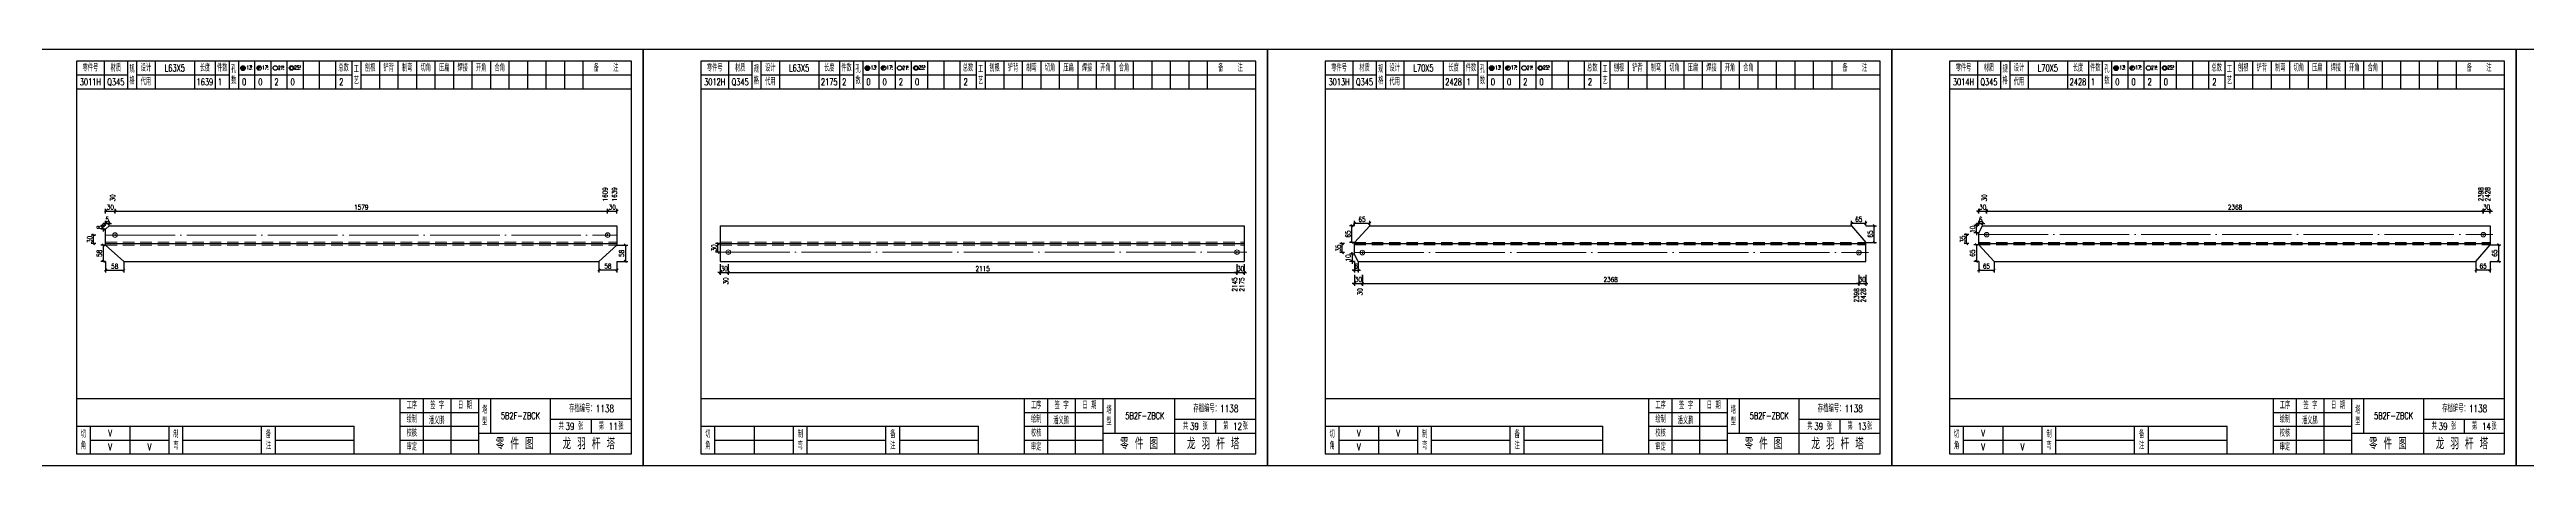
# Model space of a CAD drawing. Header units: millimetres. Extents: x 0 to 30240, y -10896 to -1348.
# Drawn here: x 2713 to 3784, y -8258 to -8078 of the extents above; entities that cross this region are included whole.
import ezdxf
from ezdxf.enums import TextEntityAlignment as Align

# ---------------------------------------------------------------- set-up
doc = ezdxf.new("R2010")
doc.units = ezdxf.units.MM
doc.header["$LTSCALE"] = 20
doc.header["$PDMODE"] = 1
doc.linetypes.add('DASHDOT2X', pattern=[1.75, 1.5, -0.125, 0, -0.125])
doc.linetypes.add('HIDDEN', pattern=[0.375, 0.25, -0.125])
for name, color, linetype, lineweight in [('1', 7, 'Continuous', 25), ('11', 3, 'Continuous', 13), ('2', 1, 'HIDDEN', 13), ('5', 1, 'Continuous', 13), ('7', 2, 'DASHDOT2X', 13)]:
    doc.layers.add(name, color=color, linetype=linetype, lineweight=lineweight)
doc.styles.get("Standard").update_dxf_attribs({"font": 'simplex', "width": 0.7, "bigfont": 'gbhzfs.shx'})
doc.styles.add('SYMBOL_TXT', font='txt.shx', dxfattribs={"width": 0.6})
doc.styles.add('TITLE_TXT', font='simplex.shx', dxfattribs={"width": 0.75, "height": 2.5, "bigfont": 'gbhzfs.shx'})
doc.dimstyles.get("Standard").update_dxf_attribs({"dimtxt": 2.1, "dimasz": 1, "dimexe": 1.05, "dimexo": 0, "dimgap": 0.63, "dimtad": 1, "dimzin": 0, "dimdsep": 46, "dimtxsty": 'standard', "dimblk": 'OBLIQUE', "dimblk1": 'OBLIQUE', "dimblk2": 'OBLIQUE', "dimcen": 0.09, "dimadec": 0, "dimazin": 0, "dimtfac": 1, "dimtdec": 1, "dimtix": 1, "dimtmove": 0, "dimatfit": 3, "dimfxl": 0, "dimtolj": 1, "dimtzin": 0, "dimarcsym": 0})
pattern_1 = [(0, (-3, 0), (0, 0.0125), [])]

# ---------------------------------------------------------------- blocks, each defined once
blk = doc.blocks.new('M12_HOLE')
h = blk.add_hatch()
h.set_pattern_fill('LINE', scale=0.1, style=0)
h.set_pattern_definition(pattern_1)
h.paths.add_polyline_path([(-5, 0, 1), (-1, 0, 1)])
at = {"color": 7}
blk.add_circle((-3, 0), 2, dxfattribs=at)
at = {"color": 7, "attachment_point": 1, "style": 'SYMBOL_TXT'}
for s, insert, char_height, width in [('13\\f??|b0|i0|c0|p54;.', (-0.1, 2.1), 3.5, 5.707), ('5', (3.7, 2.3), 1.8, 2.931)]:
    blk.add_mtext(s, dxfattribs=dict(at, insert=insert, char_height=char_height, width=width))
blk = doc.blocks.new('M16_HOLE')
h = blk.add_hatch()
h.set_pattern_fill('LINE', scale=0.1, style=0)
h.set_pattern_definition(pattern_1)
h.paths.add_polyline_path([(-1.6, 1.4, 0.668179), (-5, 0, 0.198912), (-4.4, -1.4)])
at = {"color": 7}
blk.add_circle((-3, 0), 2, dxfattribs=at)
at = {"color": 7, "attachment_point": 1, "style": 'SYMBOL_TXT'}
for s, insert, char_height, width in [('17.', (-0.4, 2.1), 3.5, 6.316), ('5', (3.6, 2.3), 1.8, 1.822)]:
    blk.add_mtext(s, dxfattribs=dict(at, insert=insert, char_height=char_height, width=width))
blk = doc.blocks.new('M20_HOLE')
at = {"color": 7}
blk.add_circle((-3, 0), 2, dxfattribs=at)
at = {"color": 7, "attachment_point": 1, "style": 'SYMBOL_TXT'}
for s, insert, char_height, width in [('21.', (-0.7, 2), 3.5, 6.074), ('5', (3.3, 2), 1.8, 1.458)]:
    blk.add_mtext(s, dxfattribs=dict(at, insert=insert, char_height=char_height, width=width))
blk = doc.blocks.new('M24_HOLE')
at = {"color": 7}
for radius in [2, 1.5]:
    blk.add_circle((-3, 0), radius, dxfattribs=at)
at = {"color": 7, "attachment_point": 1, "style": 'SYMBOL_TXT'}
for s, insert, char_height, width in [('25.', (-0.7, 2.1), 3.5, 2.429), ('5', (3.9, 2.3), 1.8, 1.944)]:
    blk.add_mtext(s, dxfattribs=dict(at, insert=insert, char_height=char_height, width=width))
blk = doc.blocks.new('JgCard')
for p, q in [((270, 180), (0, 180)), ((0, 180), (0, 0)), ((265, 175), (25, 175)), ((25, 175), (25, 5)), ((37, 175), (37, 163)), ((47, 175), (47, 163)), ((51, 175), (51, 163)), ((59, 175), (59, 163)), ((76, 175), (76, 163)), ((85, 175), (85, 163)), ((91, 175), (91, 163)), ((95, 175), (95, 163)), ((102, 175), (102, 163)), ((109, 175), (109, 163)), ((116, 175), (116, 163)), ((123, 175), (123, 163)), ((130, 175), (130, 163)), ((137, 175), (137, 163)), ((144, 175), (144, 163)), ((148, 175), (148, 163)), ((156, 175), (156, 163)), ((164, 175), (164, 163)), ((172, 175), (172, 163)), ((180, 175), (180, 163)), ((188, 175), (188, 163)), ((196, 175), (196, 163)), ((204, 175), (204, 163)), ((212, 175), (212, 163)), ((220, 175), (220, 163)), ((228, 175), (228, 163)), ((236, 175), (236, 163)), ((244, 175), (244, 163)), ((265, 5), (265, 175)), ((270, 0), (270, 180)), ((25, 169), (47, 169)), ((25, 163), (265, 163)), ((51, 169), (91, 169)), ((95, 169), (144, 169)), ((148, 169), (265, 169)), ((25, 29), (265, 29)), ((165, 5), (165, 29)), ((165, 23), (199, 23)), ((175, 5), (175, 29)), ((187, 5), (187, 29)), ((199, 5), (199, 29)), ((204, 29), (204, 14)), ((230, 5), (230, 29)), ((25, 17), (145, 17)), ((31, 5), (31, 17)), ((31, 11), (65, 11)), ((48, 17), (48, 5)), ((65, 5), (65, 17)), ((71, 5), (71, 17)), ((71, 11), (105, 11)), ((105, 5), (105, 17)), ((111, 5), (111, 17)), ((111, 11), (145, 11)), ((145, 5), (145, 17)), ((165, 17), (199, 17)), ((165, 11), (199, 11)), ((199, 14), (265, 14)), ((230, 20), (265, 20)), ((247.5, 20), (247.5, 14)), ((0, 0), (270, 0)), ((25, 5), (265, 5))]:
    blk.add_line(p, q)
blk.add_lwpolyline([(96, 172, -1), (98, 172, -1)], format="xyb", close=True)
blk.add_point((145, 96))
at = {"xscale": 0.5, "yscale": 0.5, "zscale": 0.5}
for name, p in [('M12_HOLE', (98.5, 172)), ('M16_HOLE', (105.5, 172)), ('M20_HOLE', (112.5, 172)), ('M24_HOLE', (119.5, 172))]:
    blk.add_blockref(name, p, dxfattribs=at)
at = {"style": 'TITLE_TXT', "width": 0.75}
for s, height, p in [('存档编号：1138', 3.08, (238, 23.1)), ('潘义鹏', 3, (177.4, 17.9)), ('龙 羽 杆 塔', 5, (235.2, 7))]:
    blk.add_text(s, height=height, dxfattribs=at).set_placement(p)
at = {"attachment_point": 5, "style": 'TITLE_TXT'}
for s, insert, char_height, width in [('零件号', (31, 172), 3, 15), ('材质', (42, 172), 3, 8), ('设计', (55, 172), 3, 8), ('长度', (80.5, 172), 3, 8), ('件数', (88, 172), 3, 6), ('总数', (140.5, 172), 3, 7), ('工\\P艺', (146, 169), 3, 4), ('刨根', (152, 172), 3, 8), ('铲背', (160, 172), 3, 8), ('制弯', (168, 172), 3, 8), ('切角', (176, 172), 3, 8), ('压扁', (184, 172), 3, 8), ('焊接', (192, 172), 3, 8), ('开角', (200, 172), 3, 8), ('合角', (208, 172), 3, 8), ('备    注', (254, 172), 3, 22), ('规格', (49, 169), 3, 4), ('代用', (55, 166), 3, 8), ('孔数', (93, 169), 3, 4), ('绘制', (170, 20), 3, 10), ('工序', (170, 26), 3, 10), ('签 字', (181, 26), 3, 12), ('日 期', (193, 26), 3, 12), ('塔\\P型', (201.5, 21.5), 3, 5), ('切\\P角', (28, 11), 3, 6), ('制\\P弯', (68, 11), 3, 6), ('备\\P注', (108, 11), 3, 6), ('校核', (170, 14), 3, 10), ('零 件 图', (214.5, 9.5), 5, 31), ('共    张', (238.8, 17), 3, 17.5), ('第    张', (256.2, 17), 3, 17.5), ('审定', (170, 8), 3, 10)]:
    blk.add_mtext(s, dxfattribs=dict(at, insert=insert, char_height=char_height, width=width))
blk = doc.blocks.new('M20')
for p, q in [((-0.5, 0), (0.5, 0)), ((0, -0.5), (0, 0.5))]:
    blk.add_line(p, q)
blk.add_circle((0, 0), 1)
blk = doc.blocks.new('_Oblique')
at = {"color": 0, "linetype": 'ByBlock', "lineweight": -2}
blk.add_line((-0.5, -0.5), (0.5, 0.5), dxfattribs=at)
blk = doc.blocks.new('*D5935')
at = {"layer": '11', "color": 0, "lineweight": -2}
for p, q in [((2737.6, -8162.4), (2735.5, -8162.4)), ((2737.6, -8169.5), (2735.5, -8169.5)), ((2736.6, -8162.4), (2736.6, -8169.5))]:
    blk.add_line(p, q, dxfattribs=at)
at = {"layer": 'Defpoints', "color": 0}
for p in [(2736.6, -8169.5), (2737.6, -8162.4), (2737.6, -8169.5)]:
    blk.add_point(p, dxfattribs=at)
at = {"layer": '11', "color": 0, "lineweight": -2}
for p, rotation in [((2736.6, -8162.4), 90), ((2736.6, -8169.5), 270)]:
    blk.add_blockref('_Oblique', p, dxfattribs=dict(at, rotation=rotation))
at = {"layer": '11', "color": 0, "insert": (2734.9, -8166), "char_height": 2.1, "attachment_point": 5, "rotation": 90}
blk.add_mtext('\\A1;58', dxfattribs=at)
blk = doc.blocks.new('*D5937')
at = {"layer": '11', "color": 0, "lineweight": -2}
for p, q in [((2737.6, -8154), (2735.5, -8154)), ((2737.6, -8155.5), (2735.5, -8155.5)), ((2736.6, -8154), (2736.6, -8153)), ((2736.6, -8155.5), (2736.6, -8154)), ((2736.6, -8155.5), (2736.6, -8156.5))]:
    blk.add_line(p, q, dxfattribs=at)
at = {"layer": 'Defpoints', "color": 0}
for p in [(2736.6, -8154), (2737.6, -8154), (2737.6, -8155.5)]:
    blk.add_point(p, dxfattribs=at)
at = {"layer": '11', "color": 0, "lineweight": -2}
for p, rotation in [((2736.6, -8154), 270), ((2736.6, -8155.5), 90)]:
    blk.add_blockref('_Oblique', p, dxfattribs=dict(at, rotation=rotation))
at = {"layer": '11', "color": 0, "insert": (2734.9, -8154.7), "char_height": 2.1, "attachment_point": 5, "rotation": 90}
blk.add_mtext('\\A1;8', dxfattribs=at)
blk = doc.blocks.new('*D5938')
at = {"layer": '11', "color": 0, "lineweight": -2}
for p, q in [((2737.6, -8153), (2736.6, -8153)), ((2737.6, -8154), (2737.6, -8151.9)), ((2737.6, -8153), (2739.1, -8153)), ((2739.1, -8154), (2739.1, -8151.9)), ((2739.1, -8153), (2740.1, -8153))]:
    blk.add_line(p, q, dxfattribs=at)
at = {"layer": 'Defpoints', "color": 0}
for p in [(2737.6, -8154), (2739.1, -8153), (2739.1, -8154)]:
    blk.add_point(p, dxfattribs=at)
at = {"layer": '11', "color": 0, "lineweight": -2}
blk.add_blockref('_Oblique', (2737.6, -8153), dxfattribs=at)
at = {"layer": '11', "color": 0, "lineweight": -2, "rotation": 180}
blk.add_blockref('_Oblique', (2739.1, -8153), dxfattribs=at)
at = {"layer": '11', "color": 0, "insert": (2738.3, -8151.3), "char_height": 2.1, "attachment_point": 5}
blk.add_mtext('\\A1;5', dxfattribs=at)
blk = doc.blocks.new('*D5939')
at = {"layer": '11', "color": 0, "lineweight": -2}
for p, q in [((2958.7, -8162.4), (2963.4, -8162.4)), ((2958.7, -8169.5), (2963.4, -8169.5)), ((2962.4, -8162.4), (2962.4, -8169.5))]:
    blk.add_line(p, q, dxfattribs=at)
at = {"layer": 'Defpoints', "color": 0}
for p in [(2958.7, -8162.4), (2958.7, -8169.5), (2962.4, -8169.5)]:
    blk.add_point(p, dxfattribs=at)
at = {"layer": '11', "color": 0, "lineweight": -2}
for p, rotation in [((2962.4, -8162.4), 90), ((2962.4, -8169.5), 270)]:
    blk.add_blockref('_Oblique', p, dxfattribs=dict(at, rotation=rotation))
at = {"layer": '11', "color": 0, "insert": (2960.7, -8166), "char_height": 2.1, "attachment_point": 5, "rotation": 90}
blk.add_mtext('\\A1;58', dxfattribs=at)
blk = doc.blocks.new('*D5940')
at = {"layer": '11', "color": 0, "lineweight": -2}
for p, q in [((2950.9, -8169.5), (2950.9, -8174.3)), ((2958.7, -8169.5), (2958.7, -8174.3)), ((2958.7, -8173.2), (2950.9, -8173.2))]:
    blk.add_line(p, q, dxfattribs=at)
at = {"layer": 'Defpoints', "color": 0}
for p in [(2950.9, -8169.5), (2958.7, -8169.5), (2950.9, -8173.2)]:
    blk.add_point(p, dxfattribs=at)
at = {"layer": '11', "color": 0, "lineweight": -2, "rotation": 180}
blk.add_blockref('_Oblique', (2950.9, -8173.2), dxfattribs=at)
at = {"layer": '11', "color": 0, "lineweight": -2}
blk.add_blockref('_Oblique', (2958.7, -8173.2), dxfattribs=at)
at = {"layer": '11', "color": 0, "insert": (2954.8, -8171.5), "char_height": 2.1, "attachment_point": 5}
blk.add_mtext('\\A1;58', dxfattribs=at)
blk = doc.blocks.new('*D5942')
at = {"layer": '11', "color": 0, "lineweight": -2}
for p, q in [((3003.4, -8170.6), (3003.4, -8175.3)), ((3006.8, -8170.6), (3006.8, -8175.3)), ((3003.4, -8174.3), (3002.4, -8174.3)), ((3003.4, -8174.3), (3006.8, -8174.3)), ((3006.8, -8174.3), (3007.8, -8174.3))]:
    blk.add_line(p, q, dxfattribs=at)
at = {"layer": 'Defpoints', "color": 0}
for p in [(3003.4, -8170.6), (3006.8, -8170.6), (3006.8, -8174.3)]:
    blk.add_point(p, dxfattribs=at)
at = {"layer": '11', "color": 0, "lineweight": -2}
blk.add_blockref('_Oblique', (3003.4, -8174.3), dxfattribs=at)
at = {"layer": '11', "color": 0, "lineweight": -2, "rotation": 180}
blk.add_blockref('_Oblique', (3006.8, -8174.3), dxfattribs=at)
at = {"layer": '11', "color": 0, "insert": (3005.1, -8172.6), "char_height": 2.1, "attachment_point": 5}
blk.add_mtext('\\A1;30', dxfattribs=at)
blk = doc.blocks.new('*D5944')
at = {"layer": '11', "color": 0, "lineweight": -2}
for p, q in [((3226.8, -8170.6), (3226.8, -8175.3)), ((3230, -8170.6), (3230, -8175.3)), ((3226.8, -8174.3), (3225.8, -8174.3)), ((3226.8, -8174.3), (3230, -8174.3)), ((3230, -8174.3), (3231, -8174.3))]:
    blk.add_line(p, q, dxfattribs=at)
at = {"layer": 'Defpoints', "color": 0}
for p in [(3226.8, -8170.6), (3230, -8170.6), (3230, -8174.3)]:
    blk.add_point(p, dxfattribs=at)
at = {"layer": '11', "color": 0, "lineweight": -2}
blk.add_blockref('_Oblique', (3226.8, -8174.3), dxfattribs=at)
at = {"layer": '11', "color": 0, "lineweight": -2, "rotation": 180}
blk.add_blockref('_Oblique', (3230, -8174.3), dxfattribs=at)
at = {"layer": '11', "color": 0, "insert": (3228.4, -8172.6), "char_height": 2.1, "attachment_point": 5}
blk.add_mtext('\\A1;30', dxfattribs=at)
blk = doc.blocks.new('*D5946')
at = {"layer": '11', "color": 0, "lineweight": -2}
for p, q in [((3277.6, -8179), (3276.6, -8179)), ((3277.6, -8175.3), (3277.6, -8180)), ((3277.6, -8179), (3281, -8179)), ((3281, -8175.3), (3281, -8180)), ((3281, -8179), (3282, -8179))]:
    blk.add_line(p, q, dxfattribs=at)
at = {"layer": 'Defpoints', "color": 0}
for p in [(3277.6, -8175.3), (3281, -8175.3), (3281, -8179)]:
    blk.add_point(p, dxfattribs=at)
at = {"layer": '11', "color": 0, "lineweight": -2}
blk.add_blockref('_Oblique', (3277.6, -8179), dxfattribs=at)
at = {"layer": '11', "color": 0, "lineweight": -2, "rotation": 180}
blk.add_blockref('_Oblique', (3281, -8179), dxfattribs=at)
at = {"layer": '11', "color": 0, "insert": (3279.3, -8177.3), "char_height": 2.1, "attachment_point": 5}
blk.add_mtext('\\A1;30', dxfattribs=at)
blk = doc.blocks.new('*D5948')
at = {"layer": '11', "color": 0, "lineweight": -2}
for p, q in [((3495.8, -8179), (3494.8, -8179)), ((3495.8, -8175.3), (3495.8, -8180)), ((3495.8, -8179), (3498.7, -8179)), ((3498.7, -8175.3), (3498.7, -8180)), ((3498.7, -8179), (3499.7, -8179))]:
    blk.add_line(p, q, dxfattribs=at)
at = {"layer": 'Defpoints', "color": 0}
for p in [(3495.8, -8175.3), (3498.7, -8175.3), (3498.7, -8179)]:
    blk.add_point(p, dxfattribs=at)
at = {"layer": '11', "color": 0, "lineweight": -2}
blk.add_blockref('_Oblique', (3495.8, -8179), dxfattribs=at)
at = {"layer": '11', "color": 0, "lineweight": -2, "rotation": 180}
blk.add_blockref('_Oblique', (3498.7, -8179), dxfattribs=at)
at = {"layer": '11', "color": 0, "insert": (3497.2, -8177.3), "char_height": 2.1, "attachment_point": 5}
blk.add_mtext('\\A1;30', dxfattribs=at)
blk = doc.blocks.new('*D5949')
at = {"layer": '11', "color": 0, "lineweight": -2}
for p, q in [((3277.6, -8166.4), (3275.5, -8166.4)), ((3277.6, -8169.5), (3275.5, -8169.5)), ((3276.6, -8166.4), (3276.6, -8165.4)), ((3276.6, -8166.4), (3276.6, -8169.5)), ((3276.6, -8169.5), (3276.6, -8170.5))]:
    blk.add_line(p, q, dxfattribs=at)
at = {"layer": 'Defpoints', "color": 0}
for p in [(3276.6, -8169.5), (3277.6, -8166.4), (3277.6, -8169.5)]:
    blk.add_point(p, dxfattribs=at)
at = {"layer": '11', "color": 0, "lineweight": -2}
for p, rotation in [((3276.6, -8166.4), 270), ((3276.6, -8169.5), 90)]:
    blk.add_blockref('_Oblique', p, dxfattribs=dict(at, rotation=rotation))
at = {"layer": '11', "color": 0, "insert": (3274.9, -8168), "char_height": 2.1, "attachment_point": 5, "rotation": 90}
blk.add_mtext('\\A1;10', dxfattribs=at)
blk = doc.blocks.new('*D5950')
at = {"layer": '11', "color": 0, "lineweight": -2}
for p, q in [((3277.6, -8169.5), (3277.6, -8174.3)), ((3279.2, -8169.5), (3279.2, -8174.3)), ((3277.6, -8173.2), (3276.6, -8173.2)), ((3277.6, -8173.2), (3279.2, -8173.2)), ((3279.2, -8173.2), (3280.2, -8173.2))]:
    blk.add_line(p, q, dxfattribs=at)
at = {"layer": 'Defpoints', "color": 0}
for p in [(3277.6, -8169.5), (3279.2, -8169.5), (3279.2, -8173.2)]:
    blk.add_point(p, dxfattribs=at)
at = {"layer": '11', "color": 0, "lineweight": -2}
blk.add_blockref('_Oblique', (3277.6, -8173.2), dxfattribs=at)
at = {"layer": '11', "color": 0, "lineweight": -2, "rotation": 180}
blk.add_blockref('_Oblique', (3279.2, -8173.2), dxfattribs=at)
at = {"layer": '11', "color": 0, "insert": (3278.4, -8171.5), "char_height": 2.1, "attachment_point": 5}
blk.add_mtext('\\A1;6', dxfattribs=at)
blk = doc.blocks.new('*D5954')
at = {"layer": '11', "color": 0, "lineweight": -2}
for p, q in [((3492.6, -8154), (3492.6, -8151.9)), ((3498.7, -8153), (3492.6, -8153)), ((3498.7, -8154), (3498.7, -8151.9))]:
    blk.add_line(p, q, dxfattribs=at)
at = {"layer": 'Defpoints', "color": 0}
for p in [(3492.6, -8153), (3492.6, -8154), (3498.7, -8154)]:
    blk.add_point(p, dxfattribs=at)
at = {"layer": '11', "color": 0, "lineweight": -2, "rotation": 180}
blk.add_blockref('_Oblique', (3492.6, -8153), dxfattribs=at)
at = {"layer": '11', "color": 0, "lineweight": -2}
blk.add_blockref('_Oblique', (3498.7, -8153), dxfattribs=at)
at = {"layer": '11', "color": 0, "insert": (3495.7, -8151.3), "char_height": 2.1, "attachment_point": 5}
blk.add_mtext('\\A1;65', dxfattribs=at)
blk = doc.blocks.new('*D5956')
at = {"layer": '11', "color": 0, "lineweight": -2}
for p, q in [((3547.6, -8147.7), (3546.6, -8147.7)), ((3547.6, -8148.8), (3547.6, -8146.7)), ((3547.6, -8147.7), (3551, -8147.7)), ((3551, -8148.8), (3551, -8146.7)), ((3551, -8147.7), (3552, -8147.7))]:
    blk.add_line(p, q, dxfattribs=at)
at = {"layer": 'Defpoints', "color": 0}
for p in [(3547.6, -8148.8), (3551, -8147.7), (3551, -8148.8)]:
    blk.add_point(p, dxfattribs=at)
at = {"layer": '11', "color": 0, "lineweight": -2}
blk.add_blockref('_Oblique', (3547.6, -8147.7), dxfattribs=at)
at = {"layer": '11', "color": 0, "lineweight": -2, "rotation": 180}
blk.add_blockref('_Oblique', (3551, -8147.7), dxfattribs=at)
at = {"layer": '11', "color": 0, "insert": (3549.3, -8146), "char_height": 2.1, "attachment_point": 5}
blk.add_mtext('\\A1;30', dxfattribs=at)
blk = doc.blocks.new('*D5958')
at = {"layer": '11', "color": 0, "lineweight": -2}
for p, q in [((3765.8, -8147.7), (3764.8, -8147.7)), ((3765.8, -8148.8), (3765.8, -8146.7)), ((3765.8, -8147.7), (3768.7, -8147.7)), ((3768.7, -8148.8), (3768.7, -8146.7)), ((3768.7, -8147.7), (3769.7, -8147.7))]:
    blk.add_line(p, q, dxfattribs=at)
at = {"layer": 'Defpoints', "color": 0}
for p in [(3765.8, -8148.8), (3768.7, -8147.7), (3768.7, -8148.8)]:
    blk.add_point(p, dxfattribs=at)
at = {"layer": '11', "color": 0, "lineweight": -2}
blk.add_blockref('_Oblique', (3765.8, -8147.7), dxfattribs=at)
at = {"layer": '11', "color": 0, "lineweight": -2, "rotation": 180}
blk.add_blockref('_Oblique', (3768.7, -8147.7), dxfattribs=at)
at = {"layer": '11', "color": 0, "insert": (3767.2, -8146), "char_height": 2.1, "attachment_point": 5}
blk.add_mtext('\\A1;30', dxfattribs=at)
blk = doc.blocks.new('*D5959')
at = {"layer": '11', "color": 0, "lineweight": -2}
for p, q in [((3547.6, -8162.3), (3545.5, -8162.3)), ((3547.6, -8169.5), (3545.5, -8169.5)), ((3546.6, -8162.3), (3546.6, -8169.5))]:
    blk.add_line(p, q, dxfattribs=at)
at = {"layer": 'Defpoints', "color": 0}
for p in [(3546.6, -8169.5), (3547.6, -8162.3), (3547.6, -8169.5)]:
    blk.add_point(p, dxfattribs=at)
at = {"layer": '11', "color": 0, "lineweight": -2}
for p, rotation in [((3546.6, -8162.3), 90), ((3546.6, -8169.5), 270)]:
    blk.add_blockref('_Oblique', p, dxfattribs=dict(at, rotation=rotation))
at = {"layer": '11', "color": 0, "insert": (3544.9, -8165.9), "char_height": 2.1, "attachment_point": 5, "rotation": 90}
blk.add_mtext('\\A1;65', dxfattribs=at)
blk = doc.blocks.new('*D5961')
at = {"layer": '11', "color": 0, "lineweight": -2}
for p, q in [((3547.6, -8154), (3545.5, -8154)), ((3547.6, -8157.1), (3545.5, -8157.1)), ((3546.6, -8154), (3546.6, -8153)), ((3546.6, -8157.1), (3546.6, -8154)), ((3546.6, -8157.1), (3546.6, -8158.1))]:
    blk.add_line(p, q, dxfattribs=at)
at = {"layer": 'Defpoints', "color": 0}
for p in [(3546.6, -8154), (3547.6, -8154), (3547.6, -8157.1)]:
    blk.add_point(p, dxfattribs=at)
at = {"layer": '11', "color": 0, "lineweight": -2}
for p, rotation in [((3546.6, -8154), 270), ((3546.6, -8157.1), 90)]:
    blk.add_blockref('_Oblique', p, dxfattribs=dict(at, rotation=rotation))
at = {"layer": '11', "color": 0, "insert": (3544.9, -8155.6), "char_height": 2.1, "attachment_point": 5, "rotation": 90}
blk.add_mtext('\\A1;10', dxfattribs=at)
blk = doc.blocks.new('*D5962')
at = {"layer": '11', "color": 0, "lineweight": -2}
for p, q in [((3547.6, -8153), (3546.6, -8153)), ((3547.6, -8154), (3547.6, -8151.9)), ((3547.6, -8153), (3549.2, -8153)), ((3549.2, -8154), (3549.2, -8151.9)), ((3549.2, -8153), (3550.2, -8153))]:
    blk.add_line(p, q, dxfattribs=at)
at = {"layer": 'Defpoints', "color": 0}
for p in [(3547.6, -8154), (3549.2, -8153), (3549.2, -8154)]:
    blk.add_point(p, dxfattribs=at)
at = {"layer": '11', "color": 0, "lineweight": -2}
blk.add_blockref('_Oblique', (3547.6, -8153), dxfattribs=at)
at = {"layer": '11', "color": 0, "lineweight": -2, "rotation": 180}
blk.add_blockref('_Oblique', (3549.2, -8153), dxfattribs=at)
at = {"layer": '11', "color": 0, "insert": (3548.4, -8151.3), "char_height": 2.1, "attachment_point": 5}
blk.add_mtext('\\A1;6', dxfattribs=at)
blk = doc.blocks.new('*D5963')
at = {"layer": '11', "color": 0, "lineweight": -2}
for p, q in [((3768.7, -8162.3), (3773.4, -8162.3)), ((3768.7, -8169.5), (3773.4, -8169.5)), ((3772.4, -8162.3), (3772.4, -8169.5))]:
    blk.add_line(p, q, dxfattribs=at)
at = {"layer": 'Defpoints', "color": 0}
for p in [(3768.7, -8162.3), (3768.7, -8169.5), (3772.4, -8169.5)]:
    blk.add_point(p, dxfattribs=at)
at = {"layer": '11', "color": 0, "lineweight": -2}
for p, rotation in [((3772.4, -8162.3), 90), ((3772.4, -8169.5), 270)]:
    blk.add_blockref('_Oblique', p, dxfattribs=dict(at, rotation=rotation))
at = {"layer": '11', "color": 0, "insert": (3770.7, -8165.9), "char_height": 2.1, "attachment_point": 5, "rotation": 90}
blk.add_mtext('\\A1;65', dxfattribs=at)
blk = doc.blocks.new('*D5964')
at = {"layer": '11', "color": 0, "lineweight": -2}
for p, q in [((3762.6, -8169.5), (3762.6, -8174.3)), ((3768.7, -8169.5), (3768.7, -8174.3)), ((3768.7, -8173.2), (3762.6, -8173.2))]:
    blk.add_line(p, q, dxfattribs=at)
at = {"layer": 'Defpoints', "color": 0}
for p in [(3762.6, -8169.5), (3768.7, -8169.5), (3762.6, -8173.2)]:
    blk.add_point(p, dxfattribs=at)
at = {"layer": '11', "color": 0, "lineweight": -2, "rotation": 180}
blk.add_blockref('_Oblique', (3762.6, -8173.2), dxfattribs=at)
at = {"layer": '11', "color": 0, "lineweight": -2}
blk.add_blockref('_Oblique', (3768.7, -8173.2), dxfattribs=at)
at = {"layer": '11', "color": 0, "insert": (3765.7, -8171.5), "char_height": 2.1, "attachment_point": 5}
blk.add_mtext('\\A1;65', dxfattribs=at)

msp = doc.modelspace()

# ---------------------------------------------------------------- linework, layer by layer
at = {"layer": '1'}
for p, q in [((2737.6, -8155.488), (2739.084, -8154.008)), ((2737.6, -8161.778), (2737.6, -8155.488)), ((2737.6, -8162.394), (2737.6, -8161.778)), ((2737.6, -8161.778), (2958.7, -8161.778)), ((2739.084, -8154.008), (2958.7, -8154.008)), ((2958.7, -8154.008), (2958.7, -8161.778)), ((2958.7, -8161.778), (2958.7, -8162.394)), ((3003.4, -8154.008), (3003.4, -8169.548)), ((3003.4, -8154.008), (3230, -8154.008)), ((3003.4, -8161.778), (3230, -8161.778)), ((3230, -8154.008), (3230, -8169.548)), ((3277.6, -8161.223), (3284.214, -8154.008)), ((3277.6, -8161.778), (3277.6, -8161.223)), ((3277.6, -8166.44), (3277.6, -8161.778)), ((3277.6, -8161.778), (3498.7, -8161.778)), ((3284.214, -8154.008), (3492.604, -8154.008)), ((3492.604, -8154.008), (3498.7, -8161.223)), ((3498.7, -8161.778), (3498.7, -8161.223)), ((3498.7, -8169.548), (3498.7, -8161.778)), ((3547.6, -8157.116), (3549.205, -8154.008)), ((3547.6, -8161.778), (3547.6, -8157.116)), ((3547.6, -8162.333), (3547.6, -8161.778)), ((3547.6, -8161.778), (3768.7, -8161.778)), ((3549.205, -8154.008), (3768.7, -8154.008)), ((3768.7, -8154.008), (3768.7, -8161.778)), ((3768.7, -8161.778), (3768.7, -8162.333)), ((2745.425, -8169.548), (2737.6, -8162.394)), ((2745.425, -8169.548), (2950.875, -8169.548)), ((2950.875, -8169.548), (2958.7, -8162.394)), ((3003.4, -8169.548), (3230, -8169.548)), ((3279.205, -8169.548), (3277.6, -8166.44)), ((3279.205, -8169.548), (3498.7, -8169.548)), ((3554.214, -8169.548), (3547.6, -8162.333)), ((3554.214, -8169.548), (3762.604, -8169.548)), ((3762.604, -8169.548), (3768.7, -8162.333))]:
    msp.add_line(p, q, dxfattribs=at)
at = {"layer": '2'}
for p, q in [((2737.6, -8161.161), (2958.7, -8161.161)), ((3003.4, -8161.161), (3230, -8161.161)), ((3277.6, -8161.223), (3498.7, -8161.223)), ((3547.6, -8161.223), (3768.7, -8161.223)), ((2737.6, -8162.394), (2958.7, -8162.394)), ((3003.4, -8162.394), (3230, -8162.394)), ((3277.6, -8162.333), (3498.7, -8162.333)), ((3547.6, -8162.333), (3768.7, -8162.333))]:
    msp.add_line(p, q, dxfattribs=at)
at = {"layer": '7'}
for p, q in [((2737.6, -8158.078), (2958.888, -8158.078)), ((3547.6, -8157.893), (3769.96, -8157.893)), ((3003.4, -8165.478), (3231.035, -8165.478)), ((3277.6, -8165.663), (3499.96, -8165.663))]:
    msp.add_line(p, q, dxfattribs=at)

# ---------------------------------------------------------------- block references
at = {"layer": '1'}
for p in [(2700, -8257.778), (2970, -8257.778), (3240, -8257.778), (3510, -8257.778), (3780, -8257.778)]:
    msp.add_blockref('JgCard', p, dxfattribs=at)
at = {"layer": '5'}
for p in [(2741.648, -8158.078), (2954.688, -8158.078), (3551.04, -8157.893), (3765.76, -8157.893), (3006.84, -8165.478), (3226.835, -8165.478), (3281.04, -8165.663), (3495.76, -8165.663)]:
    msp.add_blockref('M20', p, dxfattribs=at)

# ---------------------------------------------------------------- texts
at = {"style": 'TITLE_TXT', "width": 0.75}
for s, p in [('39', (2936.472, -8242.328)), ('11', (2955.192, -8242.357)), ('39', (3206.472, -8242.328)), ('12', (3225.192, -8242.357)), ('39', (3476.472, -8242.328)), ('13', (3495.192, -8242.357)), ('39', (3746.472, -8242.328)), ('14', (3765.192, -8242.357))]:
    msp.add_text(s, height=3, dxfattribs=at).set_placement(p)
at = {"layer": '1', "width": 0.7}
for s, p in [('L63X5', (2767.5, -8085.778)), ('L63X5', (3037.5, -8085.778)), ('L70X5', (3307.5, -8085.778)), ('L70X5', (3577.5, -8085.778)), ('3011H', (2731, -8091.778)), ('Q345', (2742, -8091.778)), ('1639', (2780.5, -8091.778)), ('1', (2787, -8091.778)), ('0', (2797.5, -8091.778)), ('0', (2804.5, -8091.778)), ('2', (2811.5, -8091.778)), ('0', (2818.5, -8091.778)), ('2', (2839.5, -8091.778)), ('3012H', (3001, -8091.778)), ('Q345', (3012, -8091.778)), ('2175', (3050.5, -8091.778)), ('2', (3057, -8091.778)), ('0', (3067.5, -8091.778)), ('0', (3074.5, -8091.778)), ('2', (3081.5, -8091.778)), ('0', (3088.5, -8091.778)), ('2', (3109.5, -8091.778)), ('3013H', (3271, -8091.778)), ('Q345', (3282, -8091.778)), ('2428', (3320.5, -8091.778)), ('1', (3327, -8091.778)), ('0', (3337.5, -8091.778)), ('0', (3344.5, -8091.778)), ('2', (3351.5, -8091.778)), ('0', (3358.5, -8091.778)), ('2', (3379.5, -8091.778)), ('3014H', (3541, -8091.778)), ('Q345', (3552, -8091.778)), ('2428', (3590.5, -8091.778)), ('1', (3597, -8091.778)), ('0', (3607.5, -8091.778)), ('0', (3614.5, -8091.778)), ('2', (3621.5, -8091.778)), ('0', (3628.5, -8091.778)), ('2', (3649.5, -8091.778)), ('V', (2739.5, -8243.778)), ('V', (3279.5, -8243.778)), ('V', (3296.5, -8243.778)), ('V', (3549.5, -8243.778)), ('V', (2739.5, -8249.778)), ('V', (2756.5, -8249.778)), ('V', (3279.5, -8249.778)), ('V', (3549.5, -8249.778)), ('V', (3566.5, -8249.778))]:
    msp.add_text(s, height=3, dxfattribs=at).set_placement(p, align=Align.MIDDLE_CENTER)
for s, p in [('1609', (2954.663, -8143.508)), ('1639', (2958.7, -8143.508)), ('2398', (3765.784, -8143.508)), ('2428', (3768.7, -8143.508)), ('30', (2741.653, -8143.508)), ('30', (3551.042, -8143.508))]:
    msp.add_text(s, height=2.1, rotation=90, dxfattribs=at).set_placement(p)
for s, p in [('30', (3006.84, -8176.373)), ('2145', (3226.875, -8176.373)), ('2175', (3230, -8176.373)), ('30', (3281.042, -8181.098)), ('2398', (3495.784, -8181.098)), ('2428', (3498.7, -8181.098))]:
    msp.add_text(s, height=2.1, rotation=90, dxfattribs=at).set_placement(p, align=Align.RIGHT)
at = {"layer": '1', "char_height": 3, "width": 26, "attachment_point": 5}
for insert in [(2917, -8236.278), (3187, -8236.278), (3457, -8236.278), (3727, -8236.278)]:
    msp.add_mtext('5B2F-ZBCK', dxfattribs=dict(at, insert=insert))

# ---------------------------------------------------------------- dimensions: what is measured, and where the dimension line sits
at = {"layer": '1'}
for base, p1, p2, text in [((2732.35, -8158.078), (2733.35, -8161.778), (2733.35, -8158.078), '30'), ((3002.35, -8161.778), (3003.35, -8165.478), (3003.35, -8161.778), '30'), ((3272.35, -8161.778), (3273.35, -8165.663), (3273.35, -8161.778), '35'), ((3542.35, -8157.893), (3543.35, -8161.778), (3543.35, -8157.893), '35')]:
    msp.add_linear_dim(base=base, p1=p1, p2=p2, angle=90, text=text, dimstyle='standard', dxfattribs=at).render()
at = {"layer": '11'}
for base, p1, p2, text, picture, middle in [((2739.084, -8152.958), (2737.6, -8154.008), (2739.084, -8154.008), '5', '*D5938', (2738.342, -8151.278)), ((3492.604, -8152.958), (3498.7, -8154.008), (3492.604, -8154.008), '65', '*D5954', (3495.652, -8151.278)), ((3551.04, -8147.708), (3547.6, -8148.758), (3551.04, -8148.758), '30', '*D5956', (3549.32, -8146.028)), ((3549.205, -8152.958), (3547.6, -8154.008), (3549.205, -8154.008), '6', '*D5962', (3548.403, -8151.278)), ((3768.7, -8147.708), (3765.76, -8148.758), (3768.7, -8148.758), '30', '*D5958', (3767.23, -8146.028)), ((2950.875, -8173.223), (2958.7, -8169.548), (2950.875, -8169.548), '58', '*D5940', (2954.787, -8171.543)), ((3006.84, -8174.273), (3003.4, -8170.598), (3006.84, -8170.598), '30', '*D5942', (3005.12, -8172.593)), ((3230, -8174.273), (3226.835, -8170.598), (3230, -8170.598), '30', '*D5944', (3228.418, -8172.593)), ((3279.205, -8173.223), (3277.6, -8169.548), (3279.205, -8169.548), '6', '*D5950', (3278.403, -8171.543)), ((3762.604, -8173.223), (3768.7, -8169.548), (3762.604, -8169.548), '65', '*D5964', (3765.652, -8171.543)), ((3281.04, -8178.998), (3277.6, -8175.323), (3281.04, -8175.323), '30', '*D5946', (3279.32, -8177.318)), ((3498.7, -8178.998), (3495.76, -8175.323), (3498.7, -8175.323), '30', '*D5948', (3497.23, -8177.318))]:
    dim = msp.add_linear_dim(base=base, p1=p1, p2=p2, text=text, dimstyle='standard', dxfattribs=at)
    dim.commit()
    dim.dimension.update_dxf_attribs({"geometry": picture, "text_midpoint": middle})
for base, p1, p2, text in [((2741.648, -8147.708), (2737.6, -8148.758), (2741.648, -8148.758), '30'), ((2954.688, -8147.708), (2741.648, -8148.758), (2954.688, -8148.758), '1579'), ((2958.7, -8147.708), (2954.688, -8148.758), (2958.7, -8148.758), '30'), ((3284.214, -8152.958), (3277.6, -8154.008), (3284.214, -8154.008), '65'), ((3765.76, -8147.708), (3551.04, -8148.758), (3765.76, -8148.758), '2368'), ((2745.425, -8173.223), (2737.6, -8169.548), (2745.425, -8169.548), '58'), ((3226.835, -8174.273), (3006.84, -8170.598), (3226.835, -8170.598), '2115'), ((3554.214, -8173.223), (3547.6, -8169.548), (3554.214, -8169.548), '65'), ((3495.76, -8178.998), (3281.04, -8175.323), (3495.76, -8175.323), '2368')]:
    msp.add_linear_dim(base=base, p1=p1, p2=p2, text=text, dimstyle='standard', dxfattribs=at).render()
for base, p1, p2, text, picture, middle in [((2736.55, -8154.008), (2737.6, -8155.488), (2737.6, -8154.008), '8', '*D5937', (2734.87, -8154.748)), ((3546.55, -8154.008), (3547.6, -8157.116), (3547.6, -8154.008), '10', '*D5961', (3544.87, -8155.562)), ((3546.55, -8169.548), (3547.6, -8162.333), (3547.6, -8169.548), '65', '*D5959', (3544.87, -8165.94)), ((3772.375, -8169.548), (3768.7, -8162.333), (3768.7, -8169.548), '65', '*D5963', (3770.695, -8165.94)), ((2736.55, -8169.548), (2737.6, -8162.394), (2737.6, -8169.548), '58', '*D5935', (2734.87, -8165.971)), ((2962.375, -8169.548), (2958.7, -8162.394), (2958.7, -8169.548), '58', '*D5939', (2960.695, -8165.971)), ((3276.55, -8169.548), (3277.6, -8166.44), (3277.6, -8169.548), '10', '*D5949', (3274.87, -8167.994))]:
    dim = msp.add_linear_dim(base=base, p1=p1, p2=p2, angle=90, text=text, dimstyle='standard', dxfattribs=at)
    dim.commit()
    dim.dimension.update_dxf_attribs({"geometry": picture, "text_midpoint": middle})
for base, p1, p2 in [((3276.55, -8154.008), (3277.6, -8161.223), (3277.6, -8154.008)), ((3502.375, -8154.008), (3498.7, -8161.223), (3498.7, -8154.008))]:
    msp.add_linear_dim(base=base, p1=p1, p2=p2, angle=90, text='65', dimstyle='standard', dxfattribs=at).render()

doc.saveas('drawing.dxf')
